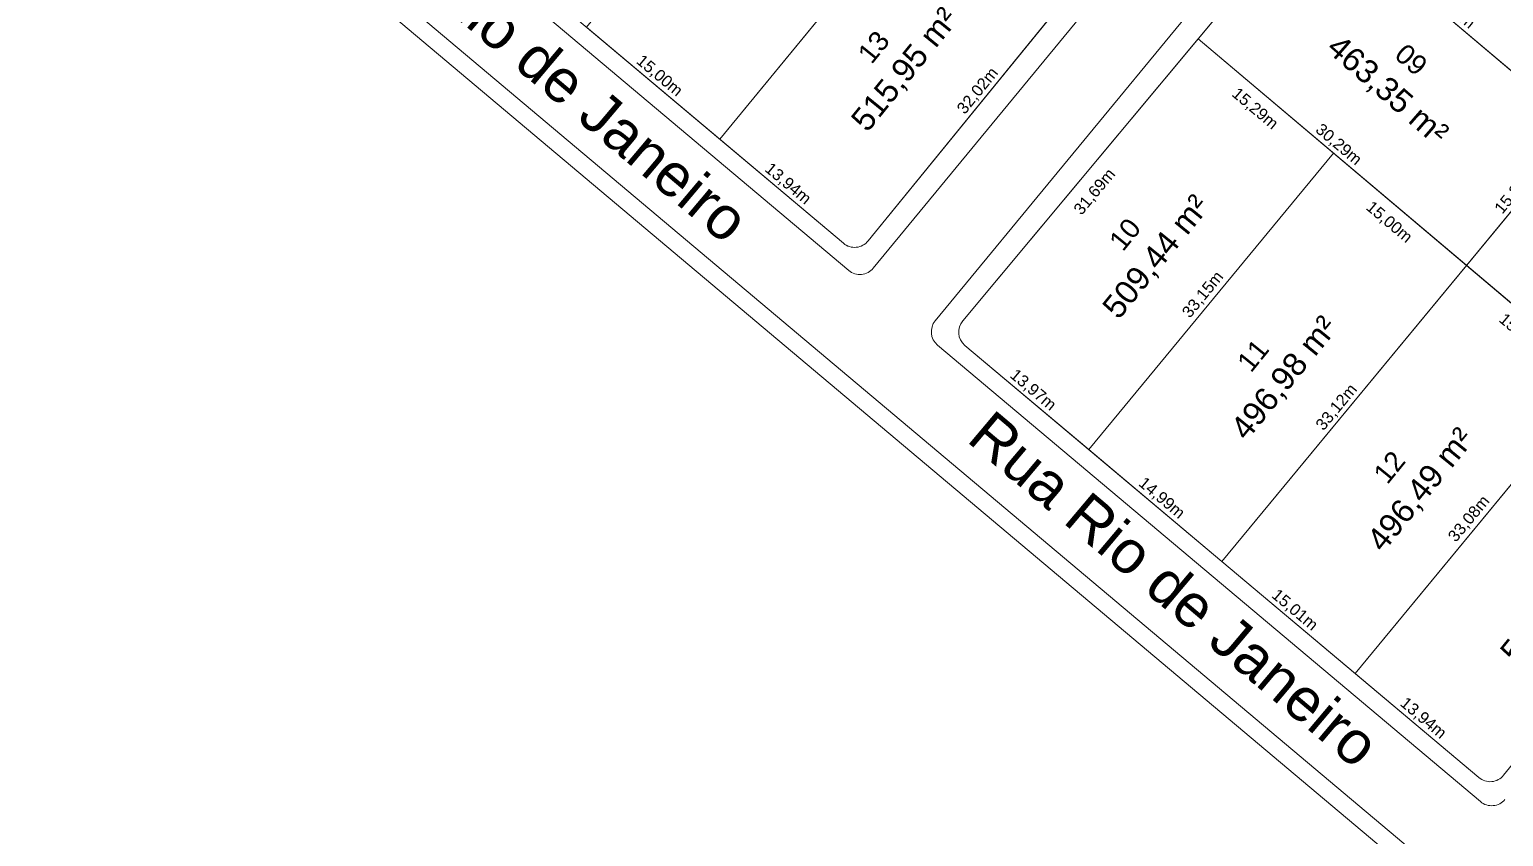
# Model space of a CAD drawing. Header units: metres. Extents: x 3808 to 8215, y 2374 to 6187.
# Drawn here: x 4776.2 to 4903.3, y 2991.2 to 3060.8 of the extents above; entities that cross this region are included whole.
import ezdxf

# ---------------------------------------------------------------- set-up
doc = ezdxf.new("R2010")
doc.units = ezdxf.units.M
for name, color, linetype in [('Areas Lotes', 1, 'Continuous'), ('Calçada', 8, 'Continuous'), ('COTAS', 7, 'Continuous'), ('Lote', 7, 'Continuous'), ('Nome das Ruas', 7, 'Continuous'), ('Nº Lote', 7, 'Continuous'), ('quadras', 7, 'Continuous')]:
    doc.layers.add(name, color=color, linetype=linetype)
doc.styles.add('Arial', font='arial.ttf')
doc.dimstyles.new('Copy(2) of ISO-25', dxfattribs={"dimtxt": 1, "dimasz": 2.5, "dimexe": 1.25, "dimexo": 0.625, "dimgap": 0.2, "dimtad": 1, "dimtoh": 1, "dimlfac": 1, "dimzin": 1, "dimtxsty": 'Arial', "dimblk": 'NONE', "dimcen": 0, "dimse1": 1, "dimse2": 1, "dimsd1": 1, "dimsd2": 1, "dimclrt": 256, "dimaunit": 1, "dimadec": 3, "dimazin": 0, "dimtfac": 1, "dimtmove": 0, "dimatfit": 3, "dimldrblk": 'NONE', "dimfxl": 1, "dimtolj": 1, "dimtzin": 0, "dimarcsym": 0})

# ---------------------------------------------------------------- blocks, each defined once
blk = doc.blocks.new('*D2559')
at = {"layer": 'Defpoints', "color": 0, "linetype": 'Continuous', "transparency": 16777216}
for p in [(4909.87, 3052.25), (4909.87, 3052.25), (4900.11, 3040.44)]:
    blk.add_point(p, dxfattribs=at)
at = {"layer": 'COTAS', "linetype": 'Continuous', "lineweight": 5, "transparency": 16777216, "insert": (4904.37, 3046.86), "char_height": 1, "attachment_point": 5, "rotation": 50.4487, "style": 'Arial'}
blk.add_mtext('\\A1;15,32m', dxfattribs=at)
blk = doc.blocks.new('_None')
blk = doc.blocks.new('*D2571')
at = {"layer": 'Defpoints', "color": 0, "linetype": 'Continuous', "transparency": 16777216}
for p in [(4886.78, 3071.75), (4888.63, 3070.21), (4876.97, 3059.99)]:
    blk.add_point(p, dxfattribs=at)
at = {"layer": 'COTAS', "linetype": 'Continuous', "lineweight": 5, "transparency": 16777216, "insert": (4883.11, 3064.84), "char_height": 1, "attachment_point": 5, "rotation": 50.1543, "style": 'Arial'}
blk.add_mtext('\\A1;15,32m', dxfattribs=at)
blk = doc.blocks.new('*D2581')
at = {"layer": 'Defpoints', "color": 0, "linetype": 'Continuous', "transparency": 16777216}
for p in [(4876.97, 3059.99), (4888.65, 3050.12), (4887.18, 3048.37)]:
    blk.add_point(p, dxfattribs=at)
at = {"layer": 'COTAS', "linetype": 'Continuous', "lineweight": 5, "transparency": 16777216, "insert": (4881.85, 3053.92), "char_height": 1, "attachment_point": 5, "rotation": 319.8208, "style": 'Arial'}
blk.add_mtext('\\A1;15,29m', dxfattribs=at)
blk = doc.blocks.new('*D2582')
at = {"layer": 'Defpoints', "color": 0, "linetype": 'Continuous', "transparency": 16777216}
for p in [(4888.65, 3050.12), (4900.11, 3040.44), (4898.64, 3038.69)]:
    blk.add_point(p, dxfattribs=at)
at = {"layer": 'COTAS', "linetype": 'Continuous', "lineweight": 5, "transparency": 16777216, "insert": (4893.42, 3044.14), "char_height": 1, "attachment_point": 5, "rotation": 319.8208, "style": 'Arial'}
blk.add_mtext('\\A1;15,00m', dxfattribs=at)
blk = doc.blocks.new('*D2583')
at = {"layer": 'Defpoints', "color": 0, "linetype": 'Continuous', "transparency": 16777216}
for p in [(4900.11, 3040.44), (4911.58, 3030.77), (4910.1, 3029.02)]:
    blk.add_point(p, dxfattribs=at)
at = {"layer": 'COTAS', "linetype": 'Continuous', "lineweight": 5, "transparency": 16777216, "insert": (4904.88, 3034.47), "char_height": 1, "attachment_point": 5, "rotation": 319.8208, "style": 'Arial'}
blk.add_mtext('\\A1;15,00m', dxfattribs=at)
blk = doc.blocks.new('*D2585')
at = {"layer": 'Defpoints', "color": 0, "linetype": 'Continuous', "transparency": 16777216}
for p in [(4876.97, 3059.99), (4900.11, 3040.44), (4900.11, 3040.44)]:
    blk.add_point(p, dxfattribs=at)
at = {"layer": 'COTAS', "linetype": 'Continuous', "lineweight": 5, "transparency": 16777216, "insert": (4889.06, 3050.83), "char_height": 1, "attachment_point": 5, "rotation": 319.8208, "style": 'Arial'}
blk.add_mtext('\\A1;30,29m', dxfattribs=at)
blk = doc.blocks.new('*D2586')
at = {"layer": 'Defpoints', "color": 0, "linetype": 'Continuous', "transparency": 16777216}
for p in [(4900.11, 3040.44), (4923.26, 3020.9), (4923.26, 3020.9)]:
    blk.add_point(p, dxfattribs=at)
at = {"layer": 'COTAS', "linetype": 'Continuous', "lineweight": 5, "transparency": 16777216, "insert": (4912.2, 3031.28), "char_height": 1, "attachment_point": 5, "rotation": 319.8208, "style": 'Arial'}
blk.add_mtext('\\A1;30,30m', dxfattribs=at)
blk = doc.blocks.new('*D2587')
at = {"layer": 'Defpoints', "color": 0, "linetype": 'Continuous', "transparency": 16777216}
for p in [(4886.78, 3071.75), (4909.87, 3052.25), (4909.87, 3052.25)]:
    blk.add_point(p, dxfattribs=at)
at = {"layer": 'COTAS', "linetype": 'Continuous', "lineweight": 5, "transparency": 16777216, "insert": (4898.84, 3062.61), "char_height": 1, "attachment_point": 5, "rotation": 319.8208, "style": 'Arial'}
blk.add_mtext('\\A1;30,22m', dxfattribs=at)
blk = doc.blocks.new('*D6232')
at = {"layer": 'Defpoints', "color": 0, "linetype": 'Continuous', "transparency": 16777216}
for p in [(4868.73, 3067.38), (4868.73, 3067.38), (4848.51, 3042.55)]:
    blk.add_point(p, dxfattribs=at)
at = {"layer": 'COTAS', "linetype": 'Continuous', "lineweight": 5, "transparency": 16777216, "insert": (4858, 3055.47), "char_height": 1, "attachment_point": 5, "rotation": 50.8371, "style": 'Arial'}
blk.add_mtext('\\A1;32,02m', dxfattribs=at)
blk = doc.blocks.new('*D6233')
at = {"layer": 'Defpoints', "color": 0, "linetype": 'Continuous', "transparency": 16777216}
for p in [(4857.03, 3077.26), (4857.15, 3077.16), (4835.72, 3051.32)]:
    blk.add_point(p, dxfattribs=at)
at = {"layer": 'COTAS', "linetype": 'Continuous', "lineweight": 5, "transparency": 16777216, "insert": (4845.88, 3064.7), "char_height": 1, "attachment_point": 5, "rotation": 50.5967, "style": 'Arial'}
blk.add_mtext('\\A1;33,57m', dxfattribs=at)
blk = doc.blocks.new('*D6239')
at = {"layer": 'Defpoints', "color": 0, "linetype": 'Continuous', "transparency": 16777216}
for p in [(4824.23, 3060.97), (4835.72, 3051.32), (4835.72, 3051.32)]:
    blk.add_point(p, dxfattribs=at)
at = {"layer": 'COTAS', "linetype": 'Continuous', "lineweight": 5, "transparency": 16777216, "insert": (4830.49, 3056.76), "char_height": 1, "attachment_point": 5, "rotation": 319.9483, "style": 'Arial'}
blk.add_mtext('\\A1;15,00m', dxfattribs=at)
blk = doc.blocks.new('*D6240')
at = {"layer": 'Defpoints', "color": 0, "linetype": 'Continuous', "transparency": 16777216}
for p in [(4835.72, 3051.32), (4846.39, 3042.35), (4846.39, 3042.35)]:
    blk.add_point(p, dxfattribs=at)
at = {"layer": 'COTAS', "linetype": 'Continuous', "lineweight": 5, "transparency": 16777216, "insert": (4841.57, 3047.45), "char_height": 1, "attachment_point": 5, "rotation": 319.9483, "style": 'Arial'}
blk.add_mtext('\\A1;13,94m', dxfattribs=at)
blk = doc.blocks.new('*D6241')
at = {"layer": 'Defpoints', "color": 0, "linetype": 'Continuous', "transparency": 16777216}
for p in [(4923.26, 3020.9), (4923.26, 3020.9), (4903.31, 2996.48)]:
    blk.add_point(p, dxfattribs=at)
at = {"layer": 'COTAS', "linetype": 'Continuous', "lineweight": 5, "transparency": 16777216, "insert": (4912.66, 3009.2), "char_height": 1, "attachment_point": 5, "rotation": 50.7447, "style": 'Arial'}
blk.add_mtext('\\A1;31,53m', dxfattribs=at)
blk = doc.blocks.new('*D6242')
at = {"layer": 'Defpoints', "color": 0, "linetype": 'Continuous', "transparency": 16777216}
for p in [(4911.57, 3030.77), (4911.69, 3030.67), (4890.51, 3005.26)]:
    blk.add_point(p, dxfattribs=at)
at = {"layer": 'COTAS', "linetype": 'Continuous', "lineweight": 5, "transparency": 16777216, "insert": (4900.37, 3018.57), "char_height": 1, "attachment_point": 5, "rotation": 50.1943, "style": 'Arial'}
blk.add_mtext('\\A1;33,08m', dxfattribs=at)
blk = doc.blocks.new('*D6243')
at = {"layer": 'Defpoints', "color": 0, "linetype": 'Continuous', "transparency": 16777216}
for p in [(4900.11, 3040.44), (4900.11, 3040.44), (4879.02, 3014.92)]:
    blk.add_point(p, dxfattribs=at)
at = {"layer": 'COTAS', "linetype": 'Continuous', "lineweight": 5, "transparency": 16777216, "insert": (4888.95, 3028.19), "char_height": 1, "attachment_point": 5, "rotation": 50.4261, "style": 'Arial'}
blk.add_mtext('\\A1;33,12m', dxfattribs=at)
blk = doc.blocks.new('*D6244')
at = {"layer": 'Defpoints', "color": 0, "linetype": 'Continuous', "transparency": 16777216}
for p in [(4888.54, 3050.22), (4888.54, 3050.22), (4867.54, 3024.56)]:
    blk.add_point(p, dxfattribs=at)
at = {"layer": 'COTAS', "linetype": 'Continuous', "lineweight": 5, "transparency": 16777216, "insert": (4877.42, 3037.9), "char_height": 1, "attachment_point": 5, "rotation": 50.7009, "style": 'Arial'}
blk.add_mtext('\\A1;33,15m', dxfattribs=at)
blk = doc.blocks.new('*D6245')
at = {"layer": 'Defpoints', "color": 0, "linetype": 'Continuous', "transparency": 16777216}
for p in [(4876.97, 3059.99), (4878.85, 3058.42), (4856.67, 3035.66)]:
    blk.add_point(p, dxfattribs=at)
at = {"layer": 'COTAS', "linetype": 'Continuous', "lineweight": 5, "transparency": 16777216, "insert": (4868.09, 3046.76), "char_height": 1, "attachment_point": 5, "rotation": 50.1543, "style": 'Arial'}
blk.add_mtext('\\A1;31,69m', dxfattribs=at)
blk = doc.blocks.new('*D6246')
at = {"layer": 'Defpoints', "color": 0, "linetype": 'Continuous', "transparency": 16777216}
for p in [(4856.85, 3033.55), (4867.54, 3024.56), (4867.54, 3024.56)]:
    blk.add_point(p, dxfattribs=at)
at = {"layer": 'COTAS', "linetype": 'Continuous', "lineweight": 5, "transparency": 16777216, "insert": (4862.71, 3029.67), "char_height": 1, "attachment_point": 5, "rotation": 319.9483, "style": 'Arial'}
blk.add_mtext('\\A1;13,97m', dxfattribs=at)
blk = doc.blocks.new('*D6247')
at = {"layer": 'Defpoints', "color": 0, "linetype": 'Continuous', "transparency": 16777216}
for p in [(4867.54, 3024.56), (4879.02, 3014.92), (4879.02, 3014.92)]:
    blk.add_point(p, dxfattribs=at)
at = {"layer": 'COTAS', "linetype": 'Continuous', "lineweight": 5, "transparency": 16777216, "insert": (4873.8, 3020.35), "char_height": 1, "attachment_point": 5, "rotation": 319.9483, "style": 'Arial'}
blk.add_mtext('\\A1;14,99m', dxfattribs=at)
blk = doc.blocks.new('*D6248')
at = {"layer": 'Defpoints', "color": 0, "linetype": 'Continuous', "transparency": 16777216}
for p in [(4879.02, 3014.92), (4890.51, 3005.26), (4890.51, 3005.26)]:
    blk.add_point(p, dxfattribs=at)
at = {"layer": 'COTAS', "linetype": 'Continuous', "lineweight": 5, "transparency": 16777216, "insert": (4885.28, 3010.7), "char_height": 1, "attachment_point": 5, "rotation": 319.9483, "style": 'Arial'}
blk.add_mtext('\\A1;15,01m', dxfattribs=at)
blk = doc.blocks.new('*D6249')
at = {"layer": 'Defpoints', "color": 0, "linetype": 'Continuous', "transparency": 16777216}
for p in [(4890.51, 3005.26), (4901.18, 2996.28), (4901.18, 2996.28)]:
    blk.add_point(p, dxfattribs=at)
at = {"layer": 'COTAS', "linetype": 'Continuous', "lineweight": 5, "transparency": 16777216, "insert": (4896.36, 3001.38), "char_height": 1, "attachment_point": 5, "rotation": 319.9483, "style": 'Arial'}
blk.add_mtext('\\A1;13,94m', dxfattribs=at)

msp = doc.modelspace()

# ---------------------------------------------------------------- linework, layer by layer
at = {"layer": 'Calçada', "linetype": 'Continuous', "lineweight": 5}
for p, q in [((5122.971, 2798.737), (4625.605, 3216.842)), ((4854.3, 3035.678), (4938.373, 3137.651)), ((4901.318, 2994.212), (4854.492, 3033.575))]:
    msp.add_line(p, q, dxfattribs=at)
at = {"layer": 'Calçada', "linetype": 'Continuous', "lineweight": 5, "flags": 128}
msp.add_lwpolyline([(4848.96, 3040.204, -0.4170145), (4846.837, 3040.01), (4799.057, 3080.176, -0.4127718), (4798.869, 3082.284), (4887.833, 3189.177, -0.415026), (4889.949, 3189.368), (4937.278, 3149.754, -0.4097859), (4937.48, 3147.659), (4932.955, 3142.083), (4848.96, 3040.204)], format="xyb", dxfattribs=at)
at = {"layer": 'Calçada', "linetype": 'Continuous', "lineweight": 5}
for centre, start, end in [((4855.457, 3034.723), 140.49569, 229.94832), ((4902.283, 2995.36), 229.94832, 320.29907)]:
    msp.add_arc(centre, 1.5, start, end, dxfattribs=at)
at = {"layer": 'Lote', "linetype": 'Continuous', "lineweight": 5}
for p, q in [((5242.014, 2696.705), (4615.037, 3223.766)), ((4835.716, 3051.319), (4857.028, 3077.261)), ((4879.027, 3014.91), (4926.888, 3072.865)), ((4886.782, 3071.748), (4932.953, 3032.759)), ((4876.969, 3059.989), (4923.261, 3020.898)), ((4867.544, 3024.562), (4888.654, 3050.122)), ((4911.575, 3030.766), (4890.509, 3005.257))]:
    msp.add_line(p, q, dxfattribs=at)
at = {"layer": 'Lote', "linetype": 'Continuous', "lineweight": 5, "flags": 128}
for points in [[(4857.028, 3077.261), (4845.567, 3086.939), (4824.233, 3060.971), (4835.716, 3051.319)], [(4919.255, 3063.621), (4896.227, 3083.067), (4886.782, 3071.748), (4909.867, 3052.254)], [(4900.114, 3040.444), (4909.867, 3052.254), (4886.782, 3071.748), (4876.969, 3059.989)], [(4923.261, 3020.898), (4932.953, 3032.759), (4909.867, 3052.254), (4900.114, 3040.444)], [(4867.544, 3024.562), (4879.027, 3014.91), (4900.114, 3040.444), (4888.654, 3050.122)], [(4911.575, 3030.766), (4900.114, 3040.444), (4879.027, 3014.91), (4890.509, 3005.257)]]:
    msp.add_lwpolyline(points, close=True, dxfattribs=at)
for points in [[(4835.716, 3051.319), (4846.385, 3042.35, 0.4187642), (4848.513, 3042.551), (4868.734, 3067.376), (4857.028, 3077.261)], [(4888.654, 3050.122), (4876.969, 3059.989), (4856.666, 3035.66, 0.4131611), (4856.852, 3033.551), (4867.544, 3024.562)], [(4923.261, 3020.898), (4911.575, 3030.766), (4890.509, 3005.257), (4901.183, 2996.285, 0.4182905), (4903.31, 2996.484)]]:
    msp.add_lwpolyline(points, format="xyb", close=True, dxfattribs=at)
at = {"layer": 'Lote', "linetype": 'Continuous', "lineweight": 5}
for centre, start, end in [((4847.35, 3043.498), 229.94832, 320.83708), ((4857.817, 3034.699), 140.15428, 229.94832), ((4902.148, 2997.433), 229.94832, 320.7447)]:
    msp.add_arc(centre, 1.5, start, end, dxfattribs=at)
at = {"layer": 'quadras', "linetype": 'Continuous', "lineweight": 5}
for p, q in [((4848.513, 3042.551), (4933.404, 3146.774)), ((4943.047, 3139.17), (4856.666, 3035.66)), ((4846.385, 3042.35), (4802.057, 3079.613)), ((4901.183, 2996.285), (4856.852, 3033.551))]:
    msp.add_line(p, q, dxfattribs=at)
for centre, start, end in [((4847.35, 3043.498), 229.94832, 320.83708), ((4857.817, 3034.699), 140.15428, 229.94832), ((4902.148, 2997.433), 229.94832, 320.7447)]:
    msp.add_arc(centre, 1.5, start, end, dxfattribs=at)

# ---------------------------------------------------------------- texts
at = {"layer": 'Areas Lotes', "color": 1, "lineweight": 5, "style": 'Arial'}
for s, rotation, p in [('515,95 m²', 50.94257, (4848.44, 3051.838)), ('463,35 m²', 318.90341, (4887.939, 3058.997)), ('509,44 m²', 50.94257, (4870.114, 3035.688)), ('496,98 m²', 50.94257, (4881.158, 3025.242)), ('496,49 m²', 50.94257, (4892.917, 3015.611)), ('508,02 m²', 50.94257, (4904.417, 3005.981))]:
    msp.add_text(s, height=2.0071, rotation=rotation, dxfattribs=at).set_placement(p)
at = {"layer": 'Nome das Ruas', "lineweight": 5, "style": 'Arial'}
for p in [(4802.525, 3070.571, 190.804), (4856.896, 3025.334, 190.804)]:
    msp.add_text('Rua Rio de Janeiro', height=3.68425, rotation=319.85002, dxfattribs=at).set_placement(p)
at = {"layer": 'Nº Lote', "lineweight": 5, "style": 'Arial'}
for s, rotation, p in [('13', 50.94257, (4848.81, 3057.713, 1.156)), ('09', 318.90341, (4893.797, 3058.418, 1.156)), ('10', 50.94257, (4870.484, 3041.563, 1.156)), ('11', 50.94257, (4881.528, 3031.117, 1.156)), ('12', 50.94257, (4893.287, 3021.486, 1.156))]:
    msp.add_text(s, height=1.706, rotation=rotation, dxfattribs=at).set_placement(p)

# ---------------------------------------------------------------- dimensions: what is measured, and where the dimension line sits
at = {"layer": 'COTAS', "linetype": 'Continuous', "lineweight": 5}
for p1, p2, distance, picture, middle in [((4835.716, 3051.319), (4857.028, 3077.261), -0.161, '*D6233', (4845.877, 3064.696)), ((4886.7818, 3071.7479), (4909.867, 3052.2538), 0, '*D2587', (4898.8412, 3062.6128)), ((4848.513, 3042.551), (4868.734, 3067.376), 0, '*D6232', (4858.002, 3055.469)), ((4856.666, 3035.66), (4876.969, 3059.989), -2.455, '*D6245', (4868.087, 3046.765)), ((4876.969, 3059.989), (4888.654, 3050.122), -2.291, '*D2581', (4881.85, 3053.917)), ((4876.969, 3059.989), (4900.114, 3040.444), 0, '*D2585', (4889.058, 3050.829)), ((4867.544, 3024.562), (4888.541, 3050.217), 0, '*D6244', (4877.423, 3037.897)), ((4879.017, 3014.918), (4900.115, 3040.444), 0, '*D6243', (4888.949, 3028.191)), ((4900.114, 3040.444), (4923.261, 3020.898), 0, '*D2586', (4912.204, 3031.283)), ((4856.852, 3033.551), (4867.544, 3024.562), 0, '*D6246', (4862.714, 3029.67)), ((4890.509, 3005.257), (4911.687, 3030.671), 0.147, '*D6242', (4900.37, 3018.571)), ((4903.31, 2996.484), (4923.261, 3020.898), 0, '*D6241', (4912.665, 3009.198))]:
    dim = msp.add_aligned_dim(p1=p1, p2=p2, distance=distance, dimstyle='Copy(2) of ISO-25', override={"dimpost": 'm'}, dxfattribs=at)
    dim.commit()
    dim.dimension.update_dxf_attribs({"geometry": picture, "text_midpoint": middle})
for base, p1, p2, angle, picture, middle in [((4888.628, 3070.207), (4876.969, 3059.989), (4886.782, 3071.748), 230.15428, '*D2571', (4883.107, 3064.841)), ((4835.716, 3051.319), (4824.233, 3060.971), (4835.716, 3051.319), 139.94832, '*D6239', (4830.49, 3056.758)), ((4846.385, 3042.35), (4835.716, 3051.319), (4846.385, 3042.35), 139.94832, '*D6240', (4841.566, 3047.447)), ((4909.868, 3052.253), (4900.114, 3040.444), (4909.867, 3052.254), 230.44869, '*D2559', (4904.374, 3046.858)), ((4898.636, 3038.694), (4888.654, 3050.122), (4900.114, 3040.444), 139.82075, '*D2582', (4893.423, 3044.145)), ((4910.097, 3029.016), (4900.114, 3040.444), (4911.575, 3030.766), 139.82075, '*D2583', (4904.883, 3034.467)), ((4879.017, 3014.918), (4867.544, 3024.562), (4879.017, 3014.918), 139.94832, '*D6247', (4873.796, 3020.353)), ((4890.509, 3005.257), (4879.017, 3014.918), (4890.509, 3005.257), 139.94832, '*D6248', (4885.279, 3010.701)), ((4901.183, 2996.285), (4890.509, 3005.257), (4901.183, 2996.285), 139.94832, '*D6249', (4896.361, 3001.384))]:
    dim = msp.add_linear_dim(base=base, p1=p1, p2=p2, angle=angle, dimstyle='Copy(2) of ISO-25', override={"dimpost": 'm', "dimtmove": 1}, dxfattribs=at)
    dim.commit()
    dim.dimension.update_dxf_attribs({"geometry": picture, "text_midpoint": middle})

doc.saveas('drawing.dxf')
